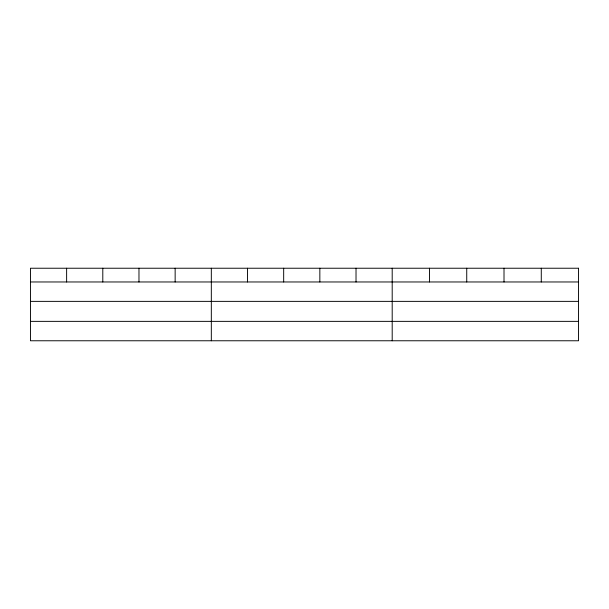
<?xml version="1.0" encoding="UTF-8"?>
<svg xmlns="http://www.w3.org/2000/svg" width="609" height="609" viewBox="0 0 609 609"><rect width="100%" height="100%" fill="white"/><g stroke="black" fill="none" stroke-linecap="round" stroke-linejoin="round"><path stroke-width="0.91" d="M30.45 281.967L578.55 281.967M30.45 301.371L578.55 301.371M30.45 321.362L578.55 321.362M541.279 268.234L541.279 281.967M504.008 268.234L504.008 281.967M466.738 268.234L466.738 281.967M429.467 268.234L429.467 281.967M392.196 268.234L392.196 340.766M356.021 268.234L356.021 281.967M319.847 268.234L319.847 281.967M283.672 268.234L283.672 281.967M247.498 268.234L247.498 281.967M211.323 268.234L211.323 340.766M175.148 268.234L175.148 281.967M138.974 268.234L138.974 281.967M102.799 268.234L102.799 281.967M66.625 268.234L66.625 281.967M578.55 268.234L30.45 268.234L30.45 340.766L578.55 340.766L578.55 268.234"/></g></svg>
